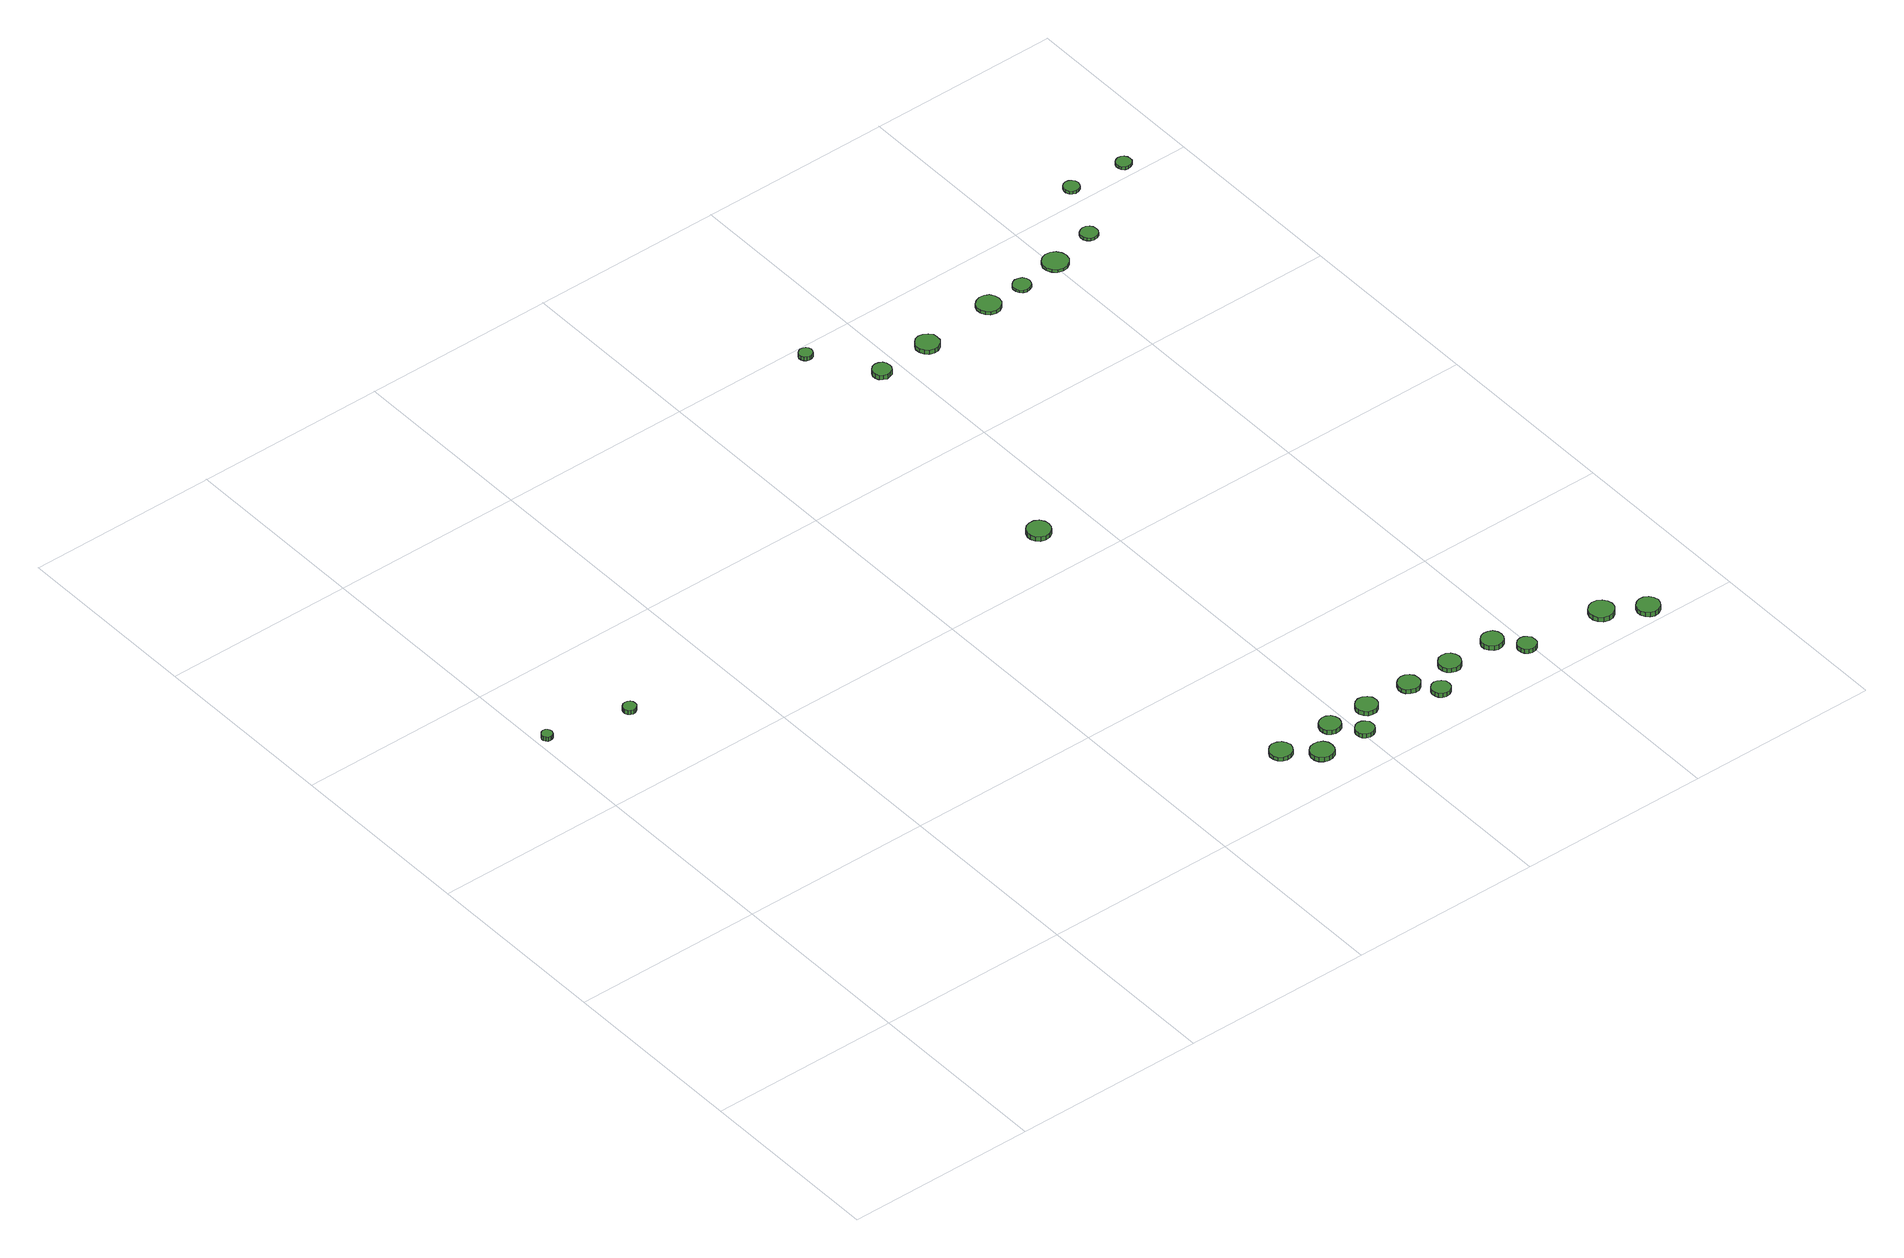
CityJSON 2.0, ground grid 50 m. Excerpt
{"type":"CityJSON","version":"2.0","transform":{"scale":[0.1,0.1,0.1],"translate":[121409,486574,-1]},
"CityObjects":{
"tree1":{"type":"SolitaryVegetationObject","attributes":{"function":"something"},"geometry":[{"type":"MultiSurface","lod":"1","boundaries":[[[0,1,2,3,4,5,6,7,8,9,10,11,12,13,14]],[[15,16,17,18,19,20,21,22,23,24,25,26,27,28,29]],[[0,29,28,1]],[[1,28,27,2]],[[2,27,26,3]],[[3,26,25,4]],[[4,25,24,5]],[[5,24,23,6]],[[6,23,22,7]],[[7,22,21,8]],[[8,21,20,9]],[[9,20,19,10]],[[10,19,18,11]],[[11,18,17,12]],[[12,17,16,13]],[[13,16,15,14]],[[14,15,29,0]]]}]},
"tree2":{"type":"SolitaryVegetationObject","attributes":{"function":"something"},"geometry":[{"type":"MultiSurface","lod":"1","boundaries":[[[30,31,32,33,34,35,36,37,38,39,40,41,42,43,44]],[[45,46,47,48,49,50,51,52,53,54,55,56,57,58,59]],[[30,59,58,31]],[[31,58,57,32]],[[32,57,56,33]],[[33,56,55,34]],[[34,55,54,35]],[[35,54,53,36]],[[36,53,52,37]],[[37,52,51,38]],[[38,51,50,39]],[[39,50,49,40]],[[40,49,48,41]],[[41,48,47,42]],[[42,47,46,43]],[[43,46,45,44]],[[44,45,59,30]]]}]},
"tree3":{"type":"SolitaryVegetationObject","attributes":{"function":"something"},"geometry":[{"type":"MultiSurface","lod":"1","boundaries":[[[60,61,62,63,64,65,66,67,68,69,70,71,72,73,74]],[[75,76,77,78,79,80,81,82,83,84,85,86,87,88,89]],[[60,89,88,61]],[[61,88,87,62]],[[62,87,86,63]],[[63,86,85,64]],[[64,85,84,65]],[[65,84,83,66]],[[66,83,82,67]],[[67,82,81,68]],[[68,81,80,69]],[[69,80,79,70]],[[70,79,78,71]],[[71,78,77,72]],[[72,77,76,73]],[[73,76,75,74]],[[74,75,89,60]]]}]},
"tree4":{"type":"SolitaryVegetationObject","attributes":{"function":"something"},"geometry":[{"type":"MultiSurface","lod":"1","boundaries":[[[90,91,92,93,94,95,96,97,98,99,100,101,102,103,104]],[[105,106,107,108,109,110,111,112,113,114,115,116,117,118,119]],[[90,119,118,91]],[[91,118,117,92]],[[92,117,116,93]],[[93,116,115,94]],[[94,115,114,95]],[[95,114,113,96]],[[96,113,112,97]],[[97,112,111,98]],[[98,111,110,99]],[[99,110,109,100]],[[100,109,108,101]],[[101,108,107,102]],[[102,107,106,103]],[[103,106,105,104]],[[104,105,119,90]]]}]},
"tree5":{"type":"SolitaryVegetationObject","attributes":{"function":"something"},"geometry":[{"type":"MultiSurface","lod":"1","boundaries":[[[120,121,122,123,124,125,126,127,128,129,130,131,132,133,134]],[[135,136,137,138,139,140,141,142,143,144,145,146,147,148,149]],[[120,149,148,121]],[[121,148,147,122]],[[122,147,146,123]],[[123,146,145,124]],[[124,145,144,125]],[[125,144,143,126]],[[126,143,142,127]],[[127,142,141,128]],[[128,141,140,129]],[[129,140,139,130]],[[130,139,138,131]],[[131,138,137,132]],[[132,137,136,133]],[[133,136,135,134]],[[134,135,149,120]]]}]},
"tree6":{"type":"SolitaryVegetationObject","attributes":{"function":"something"},"geometry":[{"type":"MultiSurface","lod":"1","boundaries":[[[150,151,152,153,154,155,156,157,158,159,160,161,162,163,164]],[[165,166,167,168,169,170,171,172,173,174,175,176,177,178,179]],[[150,179,178,151]],[[151,178,177,152]],[[152,177,176,153]],[[153,176,175,154]],[[154,175,174,155]],[[155,174,173,156]],[[156,173,172,157]],[[157,172,171,158]],[[158,171,170,159]],[[159,170,169,160]],[[160,169,168,161]],[[161,168,167,162]],[[162,167,166,163]],[[163,166,165,164]],[[164,165,179,150]]]}]},
"tree7":{"type":"SolitaryVegetationObject","attributes":{"function":"something"},"geometry":[{"type":"MultiSurface","lod":"1","boundaries":[[[180,181,182,183,184,185,186,187,188,189,190,191,192,193,194]],[[195,196,197,198,199,200,201,202,203,204,205,206,207,208,209]],[[180,209,208,181]],[[181,208,207,182]],[[182,207,206,183]],[[183,206,205,184]],[[184,205,204,185]],[[185,204,203,186]],[[186,203,202,187]],[[187,202,201,188]],[[188,201,200,189]],[[189,200,199,190]],[[190,199,198,191]],[[191,198,197,192]],[[192,197,196,193]],[[193,196,195,194]],[[194,195,209,180]]]}]},
"tree8":{"type":"SolitaryVegetationObject","attributes":{"function":"something"},"geometry":[{"type":"MultiSurface","lod":"1","boundaries":[[[210,211,212,213,214,215,216,217,218,219,220,221,222,223,224]],[[225,226,227,228,229,230,231,232,233,234,235,236,237,238,239]],[[210,239,238,211]],[[211,238,237,212]],[[212,237,236,213]],[[213,236,235,214]],[[214,235,234,215]],[[215,234,233,216]],[[216,233,232,217]],[[217,232,231,218]],[[218,231,230,219]],[[219,230,229,220]],[[220,229,228,221]],[[221,228,227,222]],[[222,227,226,223]],[[223,226,225,224]],[[224,225,239,210]]]}]},
"tree9":{"type":"SolitaryVegetationObject","attributes":{"function":"something"},"geometry":[{"type":"MultiSurface","lod":"1","boundaries":[[[240,241,242,243,244,245,246,247,248,249,250,251,252,253,254]],[[255,256,257,258,259,260,261,262,263,264,265,266,267,268,269]],[[240,269,268,241]],[[241,268,267,242]],[[242,267,266,243]],[[243,266,265,244]],[[244,265,264,245]],[[245,264,263,246]],[[246,263,262,247]],[[247,262,261,248]],[[248,261,260,249]],[[249,260,259,250]],[[250,259,258,251]],[[251,258,257,252]],[[252,257,256,253]],[[253,256,255,254]],[[254,255,269,240]]]}]},
"tree10":{"type":"SolitaryVegetationObject","attributes":{"function":"something"},"geometry":[{"type":"MultiSurface","lod":"1","boundaries":[[[270,271,272,273,274,275,276,277,278,279,280,281,282,283,284]],[[285,286,287,288,289,290,291,292,293,294,295,296,297,298,299]],[[270,299,298,271]],[[271,298,297,272]],[[272,297,296,273]],[[273,296,295,274]],[[274,295,294,275]],[[275,294,293,276]],[[276,293,292,277]],[[277,292,291,278]],[[278,291,290,279]],[[279,290,289,280]],[[280,289,288,281]],[[281,288,287,282]],[[282,287,286,283]],[[283,286,285,284]],[[284,285,299,270]]]}]},
"tree11":{"type":"SolitaryVegetationObject","attributes":{"function":"something"},"geometry":[{"type":"MultiSurface","lod":"1","boundaries":[[[300,301,302,303,304,305,306,307,308,309,310,311,312,313,314]],[[315,316,317,318,319,320,321,322,323,324,325,326,327,328,329]],[[300,329,328,301]],[[301,328,327,302]],[[302,327,326,303]],[[303,326,325,304]],[[304,325,324,305]],[[305,324,323,306]],[[306,323,322,307]],[[307,322,321,308]],[[308,321,320,309]],[[309,320,319,310]],[[310,319,318,311]],[[311,318,317,312]],[[312,317,316,313]],[[313,316,315,314]],[[314,315,329,300]]]}]},
"tree12":{"type":"SolitaryVegetationObject","attributes":{"function":"something"},"geometry":[{"type":"MultiSurface","lod":"1","boundaries":[[[330,331,332,333,334,335,336,337,338,339,340,341,342,343,344]],[[345,346,347,348,349,350,351,352,353,354,355,356,357,358,359]],[[330,359,358,331]],[[331,358,357,332]],[[332,357,356,333]],[[333,356,355,334]],[[334,355,354,335]],[[335,354,353,336]],[[336,353,352,337]],[[337,352,351,338]],[[338,351,350,339]],[[339,350,349,340]],[[340,349,348,341]],[[341,348,347,342]],[[342,347,346,343]],[[343,346,345,344]],[[344,345,359,330]]]}]},
"tree13":{"type":"SolitaryVegetationObject","attributes":{"function":"something"},"geometry":[{"type":"MultiSurface","lod":"1","boundaries":[[[360,361,362,363,364,365,366,367,368,369,370,371,372,373,374]],[[375,376,377,378,379,380,381,382,383,384,385,386,387,388,389]],[[360,389,388,361]],[[361,388,387,362]],[[362,387,386,363]],[[363,386,385,364]],[[364,385,384,365]],[[365,384,383,366]],[[366,383,382,367]],[[367,382,381,368]],[[368,381,380,369]],[[369,380,379,370]],[[370,379,378,371]],[[371,378,377,372]],[[372,377,376,373]],[[373,376,375,374]],[[374,375,389,360]]]}]},
"tree14":{"type":"SolitaryVegetationObject","attributes":{"function":"something"},"geometry":[{"type":"MultiSurface","lod":"1","boundaries":[[[390,391,392,393,394,395,396,397,398,399,400,401,402,403,404]],[[405,406,407,408,409,410,411,412,413,414,415,416,417,418,419]],[[390,419,418,391]],[[391,418,417,392]],[[392,417,416,393]],[[393,416,415,394]],[[394,415,414,395]],[[395,414,413,396]],[[396,413,412,397]],[[397,412,411,398]],[[398,411,410,399]],[[399,410,409,400]],[[400,409,408,401]],[[401,408,407,402]],[[402,407,406,403]],[[403,406,405,404]],[[404,405,419,390]]]}]},
"tree15":{"type":"SolitaryVegetationObject","attributes":{"function":"something"},"geometry":[{"type":"MultiSurface","lod":"1","boundaries":[[[420,421,422,423,424,425,426,427,428,429,430,431,432,433,434]],[[435,436,437,438,439,440,441,442,443,444,445,446,447,448,449]],[[420,449,448,421]],[[421,448,447,422]],[[422,447,446,423]],[[423,446,445,424]],[[424,445,444,425]],[[425,444,443,426]],[[426,443,442,427]],[[427,442,441,428]],[[428,441,440,429]],[[429,440,439,430]],[[430,439,438,431]],[[431,438,437,432]],[[432,437,436,433]],[[433,436,435,434]],[[434,435,449,420]]]}]},
"tree16":{"type":"SolitaryVegetationObject","attributes":{"function":"something"},"geometry":[{"type":"MultiSurface","lod":"1","boundaries":[[[450,451,452,453,454,455,456,457,458,459,460,461,462,463,464]],[[465,466,467,468,469,470,471,472,473,474,475,476,477,478,479]],[[450,479,478,451]],[[451,478,477,452]],[[452,477,476,453]],[[453,476,475,454]],[[454,475,474,455]],[[455,474,473,456]],[[456,473,472,457]],[[457,472,471,458]],[[458,471,470,459]],[[459,470,469,460]],[[460,469,468,461]],[[461,468,467,462]],[[462,467,466,463]],[[463,466,465,464]],[[464,465,479,450]]]}]},
"tree17":{"type":"SolitaryVegetationObject","attributes":{"function":"something"},"geometry":[{"type":"MultiSurface","lod":"1","boundaries":[[[480,481,482,483,484,485,486,487,488,489,490,491,492,493,494]],[[495,496,497,498,499,500,501,502,503,504,505,506,507,508,509]],[[480,509,508,481]],[[481,508,507,482]],[[482,507,506,483]],[[483,506,505,484]],[[484,505,504,485]],[[485,504,503,486]],[[486,503,502,487]],[[487,502,501,488]],[[488,501,500,489]],[[489,500,499,490]],[[490,499,498,491]],[[491,498,497,492]],[[492,497,496,493]],[[493,496,495,494]],[[494,495,509,480]]]}]},
"tree18":{"type":"SolitaryVegetationObject","attributes":{"function":"something"},"geometry":[{"type":"MultiSurface","lod":"1","boundaries":[[[510,511,512,513,514,515,516,517,518,519,520,521,522,523,524]],[[525,526,527,528,529,530,531,532,533,534,535,536,537,538,539]],[[510,539,538,511]],[[511,538,537,512]],[[512,537,536,513]],[[513,536,535,514]],[[514,535,534,515]],[[515,534,533,516]],[[516,533,532,517]],[[517,532,531,518]],[[518,531,530,519]],[[519,530,529,520]],[[520,529,528,521]],[[521,528,527,522]],[[522,527,526,523]],[[523,526,525,524]],[[524,525,539,510]]]}]},
"tree19":{"type":"SolitaryVegetationObject","attributes":{"function":"something"},"geometry":[{"type":"MultiSurface","lod":"1","boundaries":[[[540,541,542,543,544,545,546,547,548,549,550,551,552,553,554]],[[555,556,557,558,559,560,561,562,563,564,565,566,567,568,569]],[[540,569,568,541]],[[541,568,567,542]],[[542,567,566,543]],[[543,566,565,544]],[[544,565,564,545]],[[545,564,563,546]],[[546,563,562,547]],[[547,562,561,548]],[[548,561,560,549]],[[549,560,559,550]],[[550,559,558,551]],[[551,558,557,552]],[[552,557,556,553]],[[553,556,555,554]],[[554,555,569,540]]]}]},
"tree20":{"type":"SolitaryVegetationObject","attributes":{"function":"something"},"geometry":[{"type":"MultiSurface","lod":"1","boundaries":[[[570,571,572,573,574,575,576,577,578,579,580,581,582,583,584]],[[585,586,587,588,589,590,591,592,593,594,595,596,597,598,599]],[[570,599,598,571]],[[571,598,597,572]],[[572,597,596,573]],[[573,596,595,574]],[[574,595,594,575]],[[575,594,593,576]],[[576,593,592,577]],[[577,592,591,578]],[[578,591,590,579]],[[579,590,589,580]],[[580,589,588,581]],[[581,588,587,582]],[[582,587,586,583]],[[583,586,585,584]],[[584,585,599,570]]]}]},
"tree21":{"type":"SolitaryVegetationObject","attributes":{"function":"something"},"geometry":[{"type":"MultiSurface","lod":"1","boundaries":[[[600,601,602,603,604,605,606,607,608,609,610,611,612,613,614]],[[615,616,617,618,619,620,621,622,623,624,625,626,627,628,629]],[[600,629,628,601]],[[601,628,627,602]],[[602,627,626,603]],[[603,626,625,604]],[[604,625,624,605]],[[605,624,623,606]],[[606,623,622,607]],[[607,622,621,608]],[[608,621,620,609]],[[609,620,619,610]],[[610,619,618,611]],[[611,618,617,612]],[[612,617,616,613]],[[613,616,615,614]],[[614,615,629,600]]]}]},
"tree22":{"type":"SolitaryVegetationObject","attributes":{"function":"something"},"geometry":[{"type":"MultiSurface","lod":"1","boundaries":[[[630,631,632,633,634,635,636,637,638,639,640,641,642,643,644]],[[645,646,647,648,649,650,651,652,653,654,655,656,657,658,659]],[[630,659,658,631]],[[631,658,657,632]],[[632,657,656,633]],[[633,656,655,634]],[[634,655,654,635]],[[635,654,653,636]],[[636,653,652,637]],[[637,652,651,638]],[[638,651,650,639]],[[639,650,649,640]],[[640,649,648,641]],[[641,648,647,642]],[[642,647,646,643]],[[643,646,645,644]],[[644,645,659,630]]]}]},
"tree23":{"type":"SolitaryVegetationObject","attributes":{"function":"something"},"geometry":[{"type":"MultiSurface","lod":"1","boundaries":[[[660,661,662,663,664,665,666,667,668,669,670,671,672,673,674]],[[675,676,677,678,679,680,681,682,683,684,685,686,687,688,689]],[[660,689,688,661]],[[661,688,687,662]],[[662,687,686,663]],[[663,686,685,664]],[[664,685,684,665]],[[665,684,683,666]],[[666,683,682,667]],[[667,682,681,668]],[[668,681,680,669]],[[669,680,679,670]],[[670,679,678,671]],[[671,678,677,672]],[[672,677,676,673]],[[673,676,675,674]],[[674,675,689,660]]]}]},
"tree24":{"type":"SolitaryVegetationObject","attributes":{"function":"something"},"geometry":[{"type":"MultiSurface","lod":"1","boundaries":[[[690,691,692,693,694,695,696,697,698,699,700,701,702,703,704]],[[705,706,707,708,709,710,711,712,713,714,715,716,717,718,719]],[[690,719,718,691]],[[691,718,717,692]],[[692,717,716,693]],[[693,716,715,694]],[[694,715,714,695]],[[695,714,713,696]],[[696,713,712,697]],[[697,712,711,698]],[[698,711,710,699]],[[699,710,709,700]],[[700,709,708,701]],[[701,708,707,702]],[[702,707,706,703]],[[703,706,705,704]],[[704,705,719,690]]]}]}
},
"vertices":[
[36,1278,31],[35,1284,31],[32,1289,31],[27,1292,31],[21,1293,31],[15,1291,31],[11,1287,31],[8,1281,31],[8,1275,31],[11,1270,31],[15,1266,31],[21,1264,31],[27,1265,31],[32,1268,31],[35,1273,31],[35,1273,19],[32,1268,19],[27,1265,19],[21,1264,19],[15,1266,19],[11,1270,19],[8,1275,19],[8,1281,19],[11,1287,19],[15,1291,19],[21,1293,19],[27,1292,19],[32,1289,19],[35,1284,19],[36,1278,19],
[253,1240,25],[252,1247,25],[248,1253,25],[242,1256,25],[235,1257,25],[228,1255,25],[223,1250,25],[220,1244,25],[220,1237,25],[223,1230,25],[228,1226,25],[235,1223,25],[242,1224,25],[248,1228,25],[252,1233,25],[252,1233,12],[248,1228,12],[242,1224,12],[235,1223,12],[228,1226,12],[223,1230,12],[220,1237,12],[220,1244,12],[223,1250,12],[228,1255,12],[235,1257,12],[242,1256,12],[248,1253,12],[252,1247,12],[253,1240,12],
[1339,177,19],[1336,189,19],[1329,198,19],[1319,204,19],[1307,206,19],[1296,202,19],[1287,194,19],[1282,183,19],[1282,171,19],[1287,160,19],[1296,152,19],[1307,149,19],[1319,150,19],[1329,156,19],[1336,165,19],[1336,165,8],[1329,156,8],[1319,150,8],[1307,149,8],[1296,152,8],[1287,160,8],[1282,171,8],[1282,183,8],[1287,194,8],[1296,202,8],[1307,206,8],[1319,204,8],[1329,198,8],[1336,189,8],[1339,177,8],
[1411,114,22],[1409,126,22],[1402,136,22],[1391,142,22],[1379,143,22],[1367,140,22],[1358,132,22],[1353,120,22],[1353,108,22],[1358,97,22],[1367,89,22],[1379,85,22],[1391,86,22],[1402,92,22],[1409,102,22],[1409,102,9],[1402,92,9],[1391,86,9],[1379,85,9],[1367,89,9],[1358,97,9],[1353,108,9],[1353,120,9],[1358,132,9],[1367,140,9],[1379,143,9],[1391,142,9],[1402,136,9],[1409,126,9],[1411,114,9],
[1483,177,21],[1480,188,21],[1474,197,21],[1464,203,21],[1453,204,21],[1442,200,21],[1434,193,21],[1430,183,21],[1430,172,21],[1434,161,21],[1442,154,21],[1453,150,21],[1464,152,21],[1474,157,21],[1480,166,21],[1480,166,9],[1474,157,9],[1464,152,9],[1453,150,9],[1442,154,9],[1434,161,9],[1430,172,9],[1430,183,9],[1434,193,9],[1442,200,9],[1453,204,9],[1464,203,9],[1474,197,9],[1480,188,9],[1483,177,9],
[1531,112,23],[1529,122,23],[1523,130,23],[1515,135,23],[1505,136,23],[1495,133,23],[1488,126,23],[1484,117,23],[1484,107,23],[1488,98,23],[1495,92,23],[1505,88,23],[1515,89,23],[1523,94,23],[1529,103,23],[1529,103,11],[1523,94,11],[1515,89,11],[1505,88,11],[1495,92,11],[1488,98,11],[1484,107,11],[1484,117,11],[1488,126,11],[1495,133,11],[1505,136,11],[1515,135,11],[1523,130,11],[1529,122,11],[1531,112,11],
[1592,176,21],[1590,188,21],[1583,197,21],[1573,203,21],[1561,204,21],[1550,200,21],[1542,193,21],[1537,182,21],[1537,171,21],[1542,160,21],[1550,152,21],[1561,149,21],[1573,150,21],[1583,156,21],[1590,165,21],[1590,165,9],[1583,156,9],[1573,150,9],[1561,149,9],[1550,152,9],[1542,160,9],[1537,171,9],[1537,182,9],[1542,193,9],[1550,200,9],[1561,204,9],[1573,203,9],[1583,197,9],[1590,188,9],[1592,176,9],
[1401,1139,22],[1398,1151,22],[1391,1162,22],[1380,1168,22],[1367,1169,22],[1355,1165,22],[1346,1157,22],[1341,1145,22],[1341,1133,22],[1346,1121,22],[1355,1113,22],[1367,1109,22],[1380,1110,22],[1391,1117,22],[1398,1127,22],[1398,1127,9],[1391,1117,9],[1380,1110,9],[1367,1109,9],[1355,1113,9],[1346,1121,9],[1341,1133,9],[1341,1145,9],[1346,1157,9],[1355,1165,9],[1367,1169,9],[1380,1168,9],[1391,1162,9],[1398,1151,9],[1401,1139,9],
[1717,176,21],[1715,187,21],[1708,196,21],[1698,202,21],[1687,203,21],[1676,200,21],[1667,192,21],[1662,181,21],[1662,170,21],[1667,159,21],[1676,152,21],[1687,148,21],[1698,149,21],[1708,155,21],[1715,164,21],[1715,164,9],[1708,155,9],[1698,149,9],[1687,148,9],[1676,152,9],[1667,159,9],[1662,170,9],[1662,181,9],[1667,192,9],[1676,200,9],[1687,203,9],[1698,202,9],[1708,196,9],[1715,187,9],[1717,176,9],
[1758,113,24],[1756,123,24],[1750,131,24],[1741,136,24],[1732,137,24],[1722,134,24],[1715,127,24],[1711,118,24],[1711,108,24],[1715,99,24],[1722,92,24],[1732,89,24],[1741,90,24],[1750,95,24],[1756,103,24],[1756,103,12],[1750,95,12],[1741,90,12],[1732,89,12],[1722,92,12],[1715,99,12],[1711,108,12],[1711,118,12],[1715,127,12],[1722,134,12],[1732,137,12],[1741,136,12],[1750,131,12],[1756,123,12],[1758,113,12],
[1838,175,22],[1835,186,22],[1829,195,22],[1819,201,22],[1807,202,22],[1796,199,22],[1788,191,22],[1783,181,22],[1783,169,22],[1788,158,22],[1796,151,22],[1807,147,22],[1819,148,22],[1829,154,22],[1835,163,22],[1835,163,9],[1829,154,9],[1819,148,9],[1807,147,9],[1796,151,9],[1788,158,9],[1783,169,9],[1783,181,9],[1788,191,9],[1796,199,9],[1807,202,9],[1819,201,9],[1829,195,9],[1835,186,9],[1838,175,9],
[1367,1967,22],[1365,1974,22],[1361,1980,22],[1355,1983,22],[1348,1984,22],[1341,1982,22],[1336,1977,22],[1333,1971,22],[1333,1964,22],[1336,1957,22],[1341,1952,22],[1348,1950,22],[1355,1951,22],[1361,1954,22],[1365,1960,22],[1365,1960,10],[1361,1954,10],[1355,1951,10],[1348,1950,10],[1341,1952,10],[1336,1957,10],[1333,1964,10],[1333,1971,10],[1336,1977,10],[1341,1982,10],[1348,1984,10],[1355,1983,10],[1361,1980,10],[1365,1974,10],[1367,1967,10],
[1963,174,23],[1961,185,23],[1954,195,23],[1944,200,23],[1932,201,23],[1922,198,23],[1913,190,23],[1908,180,23],[1908,168,23],[1913,158,23],[1922,150,23],[1932,146,23],[1944,148,23],[1954,153,23],[1961,163,23],[1961,163,10],[1954,153,10],[1944,148,10],[1932,146,10],[1922,150,10],[1913,158,10],[1908,168,10],[1908,180,10],[1913,190,10],[1922,198,10],[1932,201,10],[1944,200,10],[1954,195,10],[1961,185,10],[1963,174,10],
[1470,1807,25],[1468,1817,25],[1463,1825,25],[1454,1830,25],[1444,1831,25],[1435,1828,25],[1427,1821,25],[1423,1812,25],[1423,1802,25],[1427,1793,25],[1435,1787,25],[1444,1783,25],[1454,1785,25],[1463,1789,25],[1468,1798,25],[1468,1798,12],[1463,1789,12],[1454,1785,12],[1444,1783,12],[1435,1787,12],[1427,1793,12],[1423,1802,12],[1423,1812,12],[1427,1821,12],[1435,1828,12],[1444,1831,12],[1454,1830,12],[1463,1825,12],[1468,1817,12],[1470,1807,12],
[2011,110,24],[2009,120,24],[2003,128,24],[1995,133,24],[1985,134,24],[1975,131,24],[1968,124,24],[1964,115,24],[1964,105,24],[1968,96,24],[1975,89,24],[1985,86,24],[1995,87,24],[2003,92,24],[2009,100,24],[2009,100,12],[2003,92,12],[1995,87,12],[1985,86,12],[1975,89,12],[1968,96,12],[1964,105,12],[1964,115,12],[1968,124,12],[1975,131,12],[1985,134,12],[1995,133,12],[2003,128,12],[2009,120,12],[2011,110,12],
[1623,1821,19],[1621,1833,19],[1613,1843,19],[1602,1849,19],[1590,1851,19],[1578,1847,19],[1569,1838,19],[1564,1827,19],[1564,1815,19],[1569,1803,19],[1578,1795,19],[1590,1791,19],[1602,1792,19],[1613,1798,19],[1621,1809,19],[1621,1809,7],[1613,1798,7],[1602,1792,7],[1590,1791,7],[1578,1795,7],[1569,1803,7],[1564,1815,7],[1564,1827,7],[1569,1838,7],[1578,1847,7],[1590,1851,7],[1602,1849,7],[1613,1843,7],[1621,1833,7],[1623,1821,7],
[2229,95,25],[2226,108,25],[2218,119,25],[2207,126,25],[2194,127,25],[2181,123,25],[2171,114,25],[2166,102,25],[2166,89,25],[2171,77,25],[2181,68,25],[2194,64,25],[2207,65,25],[2218,72,25],[2226,82,25],[2226,82,12],[2218,72,12],[2207,65,12],[2194,64,12],[2181,68,12],[2171,77,12],[2166,89,12],[2166,102,12],[2171,114,12],[2181,123,12],[2194,127,12],[2207,126,12],[2218,119,12],[2226,108,12],[2229,95,12],
[2319,38,26],[2316,50,26],[2309,60,26],[2298,66,26],[2286,67,26],[2275,63,26],[2266,55,26],[2261,44,26],[2261,32,26],[2266,21,26],[2275,13,26],[2286,9,26],[2298,10,26],[2309,16,26],[2316,26,26],[2316,26,13],[2309,16,13],[2298,10,13],[2286,9,13],[2275,13,13],[2266,21,13],[2261,32,13],[2261,44,13],[2266,55,13],[2275,63,13],[2286,67,13],[2298,66,13],[2309,60,13],[2316,50,13],[2319,38,13],
[1823,1842,16],[1820,1854,16],[1813,1865,16],[1802,1871,16],[1789,1872,16],[1777,1868,16],[1767,1860,16],[1762,1848,16],[1762,1835,16],[1767,1824,16],[1777,1815,16],[1789,1811,16],[1802,1812,16],[1813,1819,16],[1820,1829,16],[1820,1829,7],[1813,1819,7],[1802,1812,7],[1789,1811,7],[1777,1815,7],[1767,1824,7],[1762,1835,7],[1762,1848,7],[1767,1860,7],[1777,1868,7],[1789,1872,7],[1802,1871,7],[1813,1865,7],[1820,1854,7],[1823,1842,7],
[1919,1849,14],[1917,1858,14],[1912,1866,14],[1903,1870,14],[1894,1871,14],[1885,1868,14],[1878,1862,14],[1874,1854,14],[1874,1844,14],[1878,1835,14],[1885,1829,14],[1894,1826,14],[1903,1827,14],[1912,1832,14],[1917,1840,14],[1917,1840,7],[1912,1832,7],[1903,1827,7],[1894,1826,7],[1885,1829,7],[1878,1835,7],[1874,1844,7],[1874,1854,7],[1878,1862,7],[1885,1868,7],[1894,1871,7],[1903,1870,7],[1912,1866,7],[1917,1858,7],[1919,1849,7],
[2041,1864,15],[2038,1877,15],[2030,1888,15],[2018,1895,15],[2005,1896,15],[1992,1892,15],[1982,1883,15],[1976,1870,15],[1976,1857,15],[1982,1844,15],[1992,1835,15],[2005,1831,15],[2018,1833,15],[2030,1839,15],[2038,1850,15],[2038,1850,7],[2030,1839,7],[2018,1833,7],[2005,1831,7],[1992,1835,7],[1982,1844,7],[1976,1857,7],[1976,1870,7],[1982,1883,7],[1992,1892,7],[2005,1896,7],[2018,1895,7],[2030,1888,7],[2038,1877,7],[2041,1864,7],
[2155,1894,15],[2153,1903,15],[2148,1910,15],[2140,1915,15],[2131,1916,15],[2122,1913,15],[2115,1907,15],[2111,1899,15],[2111,1889,15],[2115,1881,15],[2122,1875,15],[2131,1872,15],[2140,1873,15],[2148,1877,15],[2153,1885,15],[2153,1885,7],[2148,1877,7],[2140,1873,7],[2131,1872,7],[2122,1875,7],[2115,1881,7],[2111,1889,7],[2111,1899,7],[2115,1907,7],[2122,1913,7],[2131,1916,7],[2140,1915,7],[2148,1910,7],[2153,1903,7],[2155,1894,7],
[2226,2048,15],[2224,2056,15],[2219,2063,15],[2212,2067,15],[2203,2068,15],[2195,2065,15],[2189,2060,15],[2186,2052,15],[2186,2044,15],[2189,2036,15],[2195,2031,15],[2203,2028,15],[2212,2029,15],[2219,2033,15],[2224,2040,15],[2224,2040,7],[2219,2033,7],[2212,2029,7],[2203,2028,7],[2195,2031,7],[2189,2036,7],[2186,2044,7],[2186,2052,7],[2189,2060,7],[2195,2065,7],[2203,2068,7],[2212,2067,7],[2219,2063,7],[2224,2056,7],[2226,2048,7],
[2373,2039,15],[2372,2047,15],[2367,2054,15],[2360,2058,15],[2352,2059,15],[2344,2056,15],[2338,2051,15],[2335,2043,15],[2335,2035,15],[2338,2028,15],[2344,2022,15],[2352,2020,15],[2360,2021,15],[2367,2025,15],[2372,2031,15],[2372,2031,7],[2367,2025,7],[2360,2021,7],[2352,2020,7],[2344,2022,7],[2338,2028,7],[2335,2035,7],[2335,2043,7],[2338,2051,7],[2344,2056,7],[2352,2059,7],[2360,2058,7],[2367,2054,7],[2372,2047,7],[2373,2039,7]
]}
